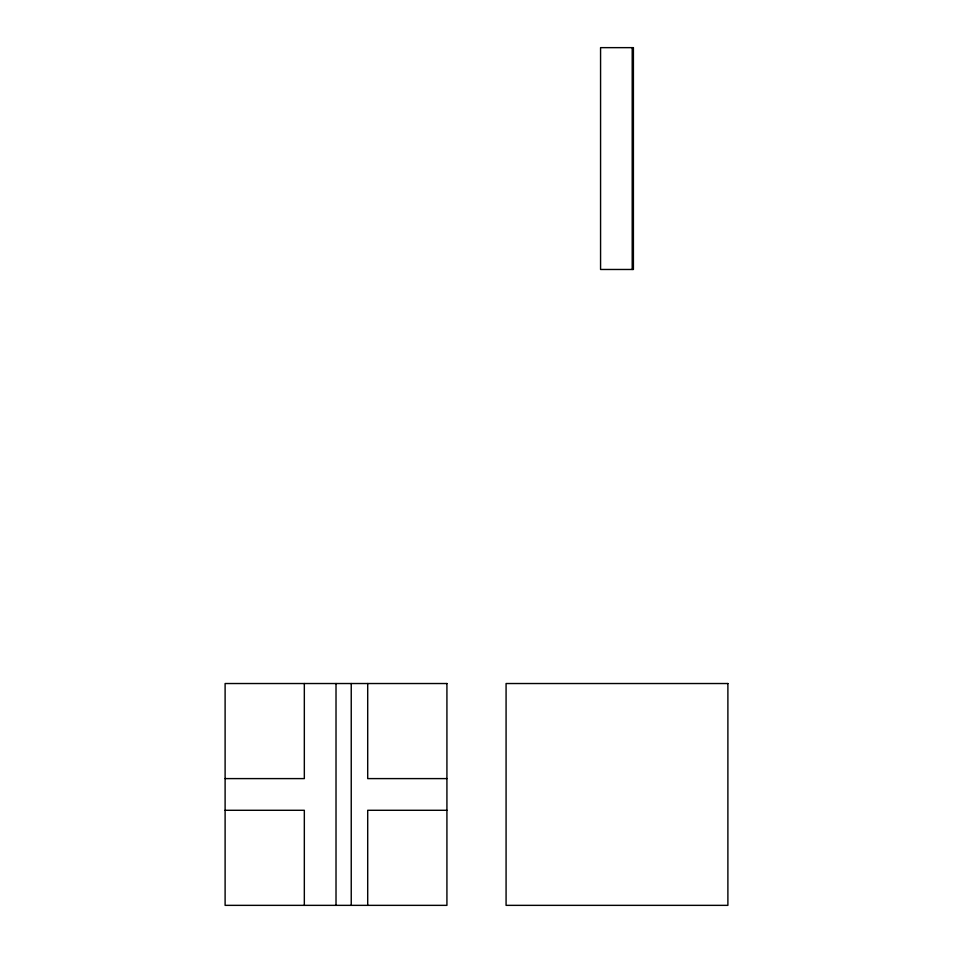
<?xml version="1.0" encoding="UTF-8"?>
<svg xmlns="http://www.w3.org/2000/svg" width="953" height="953" viewBox="0 0 953 953"><rect width="100%" height="100%" fill="white"/><g stroke="black" fill="none" stroke-linecap="round" stroke-linejoin="round"><path stroke-width="1.43" d="M225.111 778.601L304.329 778.601L304.329 683.527M446.921 778.601L367.703 778.601L367.703 683.527M225.111 810.288L304.329 810.288L304.329 905.35M446.921 810.288L367.703 810.288L367.703 905.35M632.208 47.65L632.208 269.473M351.24 683.527L351.24 905.35M336.016 683.527L336.016 905.35M633.4 47.65L600.569 47.65L600.569 269.473L633.4 269.473L633.4 47.65M446.921 683.527L225.111 683.527L225.111 905.35L446.921 905.35L446.921 683.527M727.889 683.527L506.079 683.527L506.079 905.35L727.889 905.35L727.889 683.527"/></g></svg>
